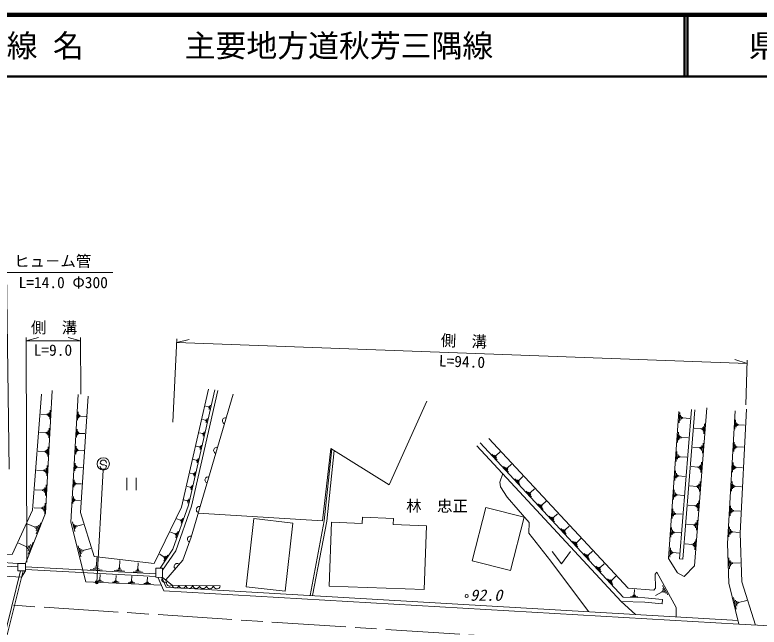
# Model space of a CAD drawing. Units: millimetres at full size, sheet at 1:1000; details may follow other scales. Extents: x 40000 to 680000, y 20000 to 380000.
# Drawn here: x 189201 to 309841, y 280758 to 380000 of the extents above; entities that cross this region are included whole.
import ezdxf
from ezdxf.enums import TextEntityAlignment as Align

# ---------------------------------------------------------------- set-up
doc = ezdxf.new("R2010")
doc.units = ezdxf.units.MM
doc.header["$LTSCALE"] = 1000
doc.header["$PDMODE"] = 32
doc.header["$PDSIZE"] = 500
doc.linetypes.add('CHAIN', pattern=[18.5, 12, -1.5, 3.5, -1.5])
for name, color, linetype, lineweight in [('M-BGD', 7, 'Continuous', 13), ('M-BMK', 2, 'CHAIN', 13), ('M-TTL', 2, 'Continuous', 140), ('M-TTL-LINE', 7, 'Continuous', 50), ('M-TTL-TXT', 7, 'Continuous', 13)]:
    doc.layers.add(name, color=color, linetype=linetype, lineweight=lineweight)
doc.styles.add('@ＭＳ ゴシック', font='')
doc.styles.add('ＭＳ ゴシック', font='')
doc.styles.get('@ＭＳ ゴシック').set_extended_font_data('@MS Gothic')
doc.styles.get('ＭＳ ゴシック').set_extended_font_data('MS Gothic')

msp = doc.modelspace()

# ---------------------------------------------------------------- linework, layer by layer
at = {"layer": 'M-BGD'}
for p, q in [((191032, 327704), (191121, 291286)), ((191034, 327171), (193034, 327709)), ((191034, 327171), (199831, 327171)), ((199831, 327171), (197831, 327709)), ((199829, 327723), (199865, 318522)), ((215454, 327475), (214822, 313977)), ((215427, 326900), (217445, 327365)), ((215427, 326900), (307903, 323502)), ((307903, 323502), (305924, 324114)), ((307665, 316812), (307922, 324025)), ((220586, 316449), (220101, 316559)), ((220596, 316492), (220577, 316405)), ((220675, 316520), (220636, 316346)), ((220765, 316591), (220686, 316244)), ((220873, 316748), (220716, 316055)), ((194454, 315218), (193430, 315274)), ((194459, 315309), (194449, 315126)), ((194611, 315393), (194591, 315027)), ((194767, 315568), (194727, 314836)), ((194933, 315926), (194854, 314462)), ((199368, 314316), (199442, 315640)), ((199519, 314640), (199556, 315302)), ((199661, 314798), (199679, 315129)), ((199798, 314873), (199807, 315039)), ((199802, 314956), (200729, 314904)), ((296858, 313853), (296978, 315538)), ((298868, 316022), (296947, 291816)), ((297056, 314263), (297116, 315105)), ((297240, 314461), (297270, 314882)), ((299416, 315979), (297496, 291772)), ((220095, 314293), (219606, 314404)), ((220105, 314336), (220085, 314249)), ((220185, 314364), (220145, 314189)), ((220274, 314436), (220195, 314086)), ((220384, 314594), (220225, 313896)), ((297416, 314554), (297431, 314765)), ((297423, 314660), (298602, 314576)), ((301008, 313696), (300883, 312081)), ((305923, 312820), (306012, 314338)), ((306097, 313190), (306142, 313949)), ((306260, 313371), (306282, 313751)), ((194600, 312624), (194559, 311858)), ((194774, 312998), (194691, 311467)), ((199213, 311546), (199286, 312836)), ((199361, 311861), (199397, 312506)), ((300461, 312926), (299331, 313013)), ((300469, 313027), (300454, 312825)), ((300638, 313115), (300607, 312711)), ((300815, 313304), (300753, 312497)), ((306418, 313457), (306429, 313647)), ((306423, 313552), (307486, 313490)), ((194273, 312257), (193201, 312316)), ((194278, 312353), (194268, 312162)), ((194437, 312440), (194416, 312058)), ((199499, 312015), (199517, 312337)), ((199632, 312088), (199641, 312250)), ((199637, 312169), (200540, 312119)), ((219602, 312132), (219110, 312244)), ((219612, 312176), (219592, 312088)), ((219693, 312204), (219653, 312028)), ((219783, 312276), (219703, 311924)), ((219893, 312435), (219733, 311732)), ((296633, 310710), (296752, 312370)), ((296829, 311113), (296888, 311943)), ((297010, 311309), (297039, 311724)), ((297183, 311401), (297198, 311608)), ((297190, 311504), (298352, 311422)), ((199061, 308808), (199131, 310065)), ((219109, 309966), (218613, 310079)), ((219291, 310111), (219210, 309757)), ((219402, 310272), (219241, 309564)), ((300574, 310196), (300512, 309386)), ((300768, 310589), (300643, 308968)), ((305721, 309222), (305811, 310762)), ((305898, 309598), (305943, 310368)), ((306063, 309781), (306086, 310166)), ((306223, 309869), (306234, 310061)), ((194088, 309230), (192968, 309290)), ((194093, 309330), (194083, 309130)), ((194259, 309421), (194237, 309021)), ((194430, 309612), (194386, 308812)), ((194611, 310004), (194525, 308403)), ((199204, 309115), (199239, 309744)), ((199338, 309265), (199356, 309580)), ((199468, 309337), (199477, 309494)), ((199473, 309415), (200352, 309366)), ((219119, 310010), (219099, 309922)), ((219200, 310038), (219159, 309861)), ((267217, 308569), (267842, 309148)), ((296411, 307592), (296528, 309226)), ((300219, 309816), (299084, 309904)), ((300227, 309917), (300211, 309715)), ((300397, 310006), (300365, 309601)), ((306228, 309965), (307306, 309902)), ((218614, 307795), (218115, 307909)), ((218624, 307840), (218604, 307751)), ((218706, 307868), (218665, 307690)), ((218797, 307941), (218716, 307585)), ((218909, 308103), (218747, 307390)), ((267364, 307875), (266536, 308766)), ((267246, 308180), (266832, 308626)), ((267232, 308374), (267025, 308597)), ((267269, 308513), (267166, 308624)), ((296604, 307989), (296662, 308806)), ((296782, 308181), (296811, 308590)), ((296952, 308272), (296967, 308476)), ((296960, 308374), (298104, 308292)), ((194255, 306532), (194210, 305697)), ((194445, 306941), (194354, 305270)), ((198910, 306104), (198978, 307327)), ((199049, 306403), (199083, 307015)), ((199180, 306549), (199197, 306855)), ((199306, 306619), (199315, 306772)), ((199311, 306695), (200167, 306647)), ((203136, 307225), (203036, 307343)), ((203381, 307086), (203136, 307225)), ((203681, 307083), (203381, 307086)), ((203927, 306972), (203681, 307083)), ((204032, 306835), (203927, 306972)), ((269218, 305876), (268386, 306773)), ((269100, 306183), (268684, 306632)), ((269085, 306379), (268877, 306603)), ((269123, 306518), (269019, 306630)), ((269071, 306574), (269699, 307156)), ((299976, 306700), (298837, 306788)), ((299984, 306801), (299968, 306598)), ((300155, 306890), (300123, 306484)), ((300333, 307081), (300270, 306268)), ((300527, 307475), (300401, 305848)), ((305541, 305869), (305633, 307431)), ((305720, 306250), (305766, 307031)), ((305888, 306436), (305911, 306827)), ((306050, 306525), (306061, 306720)), ((306056, 306622), (307149, 306558)), ((193899, 306133), (192729, 306196)), ((193904, 306237), (193893, 306028)), ((194077, 306333), (194054, 305915)), ((203487, 306215), (202475, 288026)), ((218118, 305620), (217616, 305734)), ((218128, 305665), (218108, 305575)), ((218210, 305693), (218170, 305514)), ((218303, 305767), (218221, 305408)), ((218415, 305930), (218252, 305212)), ((296190, 304498), (296305, 306108)), ((296380, 304889), (296437, 305694)), ((296555, 305079), (296584, 305481)), ((296724, 305168), (296738, 305369)), ((296731, 305268), (297858, 305188)), ((198760, 303432), (198827, 304623)), ((198896, 303723), (198929, 304319)), ((199023, 303866), (199040, 304163)), ((199146, 303933), (199155, 304082)), ((207335, 304939), (207335, 302939)), ((208835, 302939), (208835, 304939)), ((271077, 303872), (270241, 304774)), ((270958, 304181), (270540, 304632)), ((270944, 304378), (270735, 304603)), ((270982, 304518), (270877, 304630)), ((270930, 304574), (271561, 305160)), ((300286, 304356), (300160, 302723)), ((305360, 302776), (305453, 304360)), ((193705, 302966), (192485, 303032)), ((193711, 303075), (193699, 302857)), ((193891, 303174), (193867, 302738)), ((194077, 303382), (194030, 302511)), ((194275, 303809), (194180, 302066)), ((199151, 304008), (199984, 303961)), ((217621, 303440), (217115, 303555)), ((217631, 303485), (217611, 303395)), ((217714, 303514), (217673, 303333)), ((217807, 303588), (217725, 303226)), ((217920, 303752), (217756, 303029)), ((272793, 302569), (273428, 303158)), ((295971, 301428), (296085, 303014)), ((299733, 303577), (298590, 303666)), ((299741, 303679), (299725, 303475)), ((299912, 303769), (299880, 303361)), ((300091, 303960), (300028, 303144)), ((305542, 303162), (305588, 303955)), ((305712, 303351), (305735, 303747)), ((305876, 303441), (305888, 303639)), ((305882, 303540), (306991, 303475)), ((198613, 300793), (198678, 301951)), ((198745, 301076), (198777, 301655)), ((272941, 301863), (272100, 302770)), ((272822, 302174), (272401, 302627)), ((272807, 302371), (272597, 302598)), ((272845, 302512), (272740, 302626)), ((296158, 301814), (296215, 302606)), ((296331, 302000), (296359, 302397)), ((296497, 302088), (296511, 302286)), ((296504, 302187), (297613, 302108)), ((193931, 300444), (193884, 299572)), ((194129, 300870), (194034, 299127)), ((198869, 301214), (198885, 301504)), ((198989, 301280), (198997, 301425)), ((198993, 301353), (199803, 301307)), ((217123, 301255), (216614, 301370)), ((217133, 301300), (217113, 301209)), ((217217, 301329), (217175, 301147)), ((217310, 301403), (217227, 301040)), ((217424, 301569), (217259, 300841)), ((274810, 299849), (273964, 300761)), ((274690, 300161), (274267, 300618)), ((274675, 300360), (274464, 300588)), ((274714, 300502), (274608, 300616)), ((274661, 300559), (275299, 301151)), ((299489, 300449), (298341, 300538)), ((299497, 300551), (299481, 300346)), ((299669, 300641), (299637, 300231)), ((299849, 300833), (299785, 300014)), ((300044, 301231), (299917, 299591)), ((305129, 298819), (305224, 300426)), ((193559, 300027), (192339, 300093)), ((193565, 300136), (193553, 299918)), ((193745, 300235), (193721, 299800)), ((265564, 300158), (263331, 291528)), ((265564, 300158), (271758, 298555)), ((295754, 298383), (295866, 299944)), ((295938, 298763), (295994, 299543)), ((296108, 298947), (296136, 299337)), ((296271, 299033), (296285, 299228)), ((305314, 299211), (305361, 300015)), ((305486, 299403), (305510, 299804)), ((305653, 299494), (305665, 299695)), ((305659, 299594), (306783, 299528)), ((216046, 298111), (215451, 298320)), ((216064, 298164), (216027, 298057)), ((216168, 298187), (216093, 297974)), ((216291, 298263), (216141, 297838)), ((216451, 298445), (216151, 297596)), ((227908, 298339), (226667, 287288)), ((234254, 297626), (227908, 298339)), ((245529, 298580), (245490, 297562)), ((245529, 298580), (250570, 298389)), ((250570, 298389), (250532, 297371)), ((271758, 298555), (269525, 289926)), ((276684, 297829), (275833, 298747)), ((276563, 298144), (276137, 298602)), ((276548, 298344), (276335, 298573)), ((276587, 298486), (276480, 298601)), ((276534, 298543), (277176, 299139)), ((296278, 299131), (297371, 299053)), ((299802, 298099), (299675, 296453)), ((192490, 296981), (191217, 297490)), ((192535, 297094), (192444, 296867)), ((192762, 297135), (192580, 296680)), ((193399, 297671), (192671, 295853)), ((193035, 297289), (192671, 296380)), ((198917, 296232), (198529, 297803)), ((198977, 296663), (198783, 297449)), ((199086, 296899), (198989, 297291)), ((199219, 297036), (199170, 297232)), ((199194, 297134), (200294, 297405)), ((234254, 297626), (233012, 286575)), ((240545, 297749), (240153, 287414)), ((240545, 297749), (245490, 297562)), ((250532, 297371), (255947, 297166)), ((255947, 297166), (255556, 286831)), ((278411, 296523), (279057, 297122)), ((295539, 295362), (295648, 296899)), ((299245, 297314), (298093, 297403)), ((299253, 297417), (299237, 297211)), ((299425, 297507), (299393, 297096)), ((299606, 297700), (299542, 296877)), ((304946, 295399), (305041, 297029)), ((215173, 295873), (214407, 296143)), ((215197, 295941), (215149, 295804)), ((215331, 295971), (215234, 295697)), ((215488, 296069), (215295, 295522)), ((215694, 296304), (215308, 295210)), ((278562, 295805), (277707, 296727)), ((278441, 296121), (278013, 296582)), ((278426, 296322), (278212, 296553)), ((278465, 296465), (278358, 296580)), ((295720, 295736), (295775, 296504)), ((295887, 295917), (295915, 296301)), ((296048, 296002), (296062, 296194)), ((296055, 296098), (297131, 296021)), ((305132, 295797), (305180, 296612)), ((305307, 295991), (305331, 296399)), ((305476, 296084), (305488, 296287)), ((305482, 296186), (306623, 296119)), ((119348, 295036), (189674, 291082)), ((192143, 294537), (191354, 292567)), ((280446, 293775), (279585, 294703)), ((280323, 294093), (279893, 294557)), ((280308, 294295), (280093, 294527)), ((280347, 294439), (280240, 294555)), ((280294, 294497), (280943, 295100)), ((299181, 294367), (299149, 293954)), ((299362, 294561), (299298, 293735)), ((299559, 294961), (299432, 293309)), ((191157, 293789), (189778, 294342)), ((191207, 293912), (191108, 293666)), ((191453, 293956), (191256, 293464)), ((191749, 294124), (191354, 293138)), ((199896, 292132), (199447, 293950)), ((199965, 292631), (199741, 293540)), ((200091, 292903), (199979, 293358)), ((200245, 293062), (200189, 293289)), ((200217, 293175), (201490, 293489)), ((295355, 292097), (295464, 293634)), ((295536, 292470), (295591, 293239)), ((299000, 294173), (297844, 294263)), ((299008, 294276), (298992, 294070)), ((202408, 290637), (202485, 292020)), ((213373, 292122), (212697, 292578)), ((213414, 292183), (213333, 292062)), ((213989, 292410), (213338, 291443)), ((213552, 292178), (213389, 291936)), ((213730, 292234), (213404, 291750)), ((276281, 293006), (277781, 291006)), ((277781, 291006), (279281, 293006)), ((282334, 291740), (281468, 292673)), ((282211, 292060), (281778, 292526)), ((282196, 292263), (281979, 292496)), ((282235, 292408), (282127, 292524)), ((282181, 292466), (282834, 293072)), ((295703, 292651), (295731, 293035)), ((295864, 292736), (295878, 292928)), ((295871, 292832), (296947, 292756)), ((305020, 290199), (304951, 292002)), ((189674, 291091), (189662, 289899)), ((189674, 291091), (190919, 291078)), ((190919, 291078), (190906, 289886)), ((206142, 290369), (206207, 291547)), ((209136, 290148), (209194, 291198)), ((263331, 291528), (269525, 289926)), ((284073, 290430), (284730, 291039)), ((296947, 291816), (297496, 291772)), ((305183, 290657), (305148, 291558)), ((305355, 290889), (305337, 291340)), ((305530, 291009), (305522, 291234)), ((305526, 291121), (306788, 291169)), ((190120, 289894), (187158, 277945)), ((190531, 289890), (187568, 277937)), ((189662, 289899), (190906, 289886)), ((190909, 290101), (212038, 288936)), ((190913, 290551), (212042, 289387)), ((203364, 289990), (201388, 290098)), ((202881, 290214), (201893, 290269)), ((202645, 290426), (202151, 290453)), ((202532, 290630), (202285, 290643)), ((206956, 289817), (205273, 289910)), ((206545, 290009), (205703, 290055)), ((206344, 290189), (205923, 290212)), ((206248, 290363), (206037, 290375)), ((209861, 289657), (208362, 289740)), ((209494, 289828), (208745, 289869)), ((209315, 289988), (208940, 290009)), ((209230, 290143), (209042, 290153)), ((212051, 290319), (212037, 288836)), ((212051, 290319), (213140, 290309)), ((213140, 290309), (213126, 288826)), ((284227, 289700), (283357, 290638)), ((284103, 290021), (283668, 290490)), ((284088, 290226), (283870, 290460)), ((284127, 290371), (284019, 290489)), ((203104, 288375), (202822, 288387)), ((203038, 288491), (202897, 288497)), ((202968, 288494), (203002, 289284)), ((205632, 288370), (205494, 288376)), ((205563, 288373), (205596, 289141)), ((208127, 288254), (208159, 289000)), ((210660, 288136), (210691, 288860)), ((212037, 288836), (213126, 288826)), ((286125, 287654), (285250, 288598)), ((286000, 287978), (285563, 288449)), ((285985, 288183), (285766, 288419)), ((286025, 288330), (285915, 288447)), ((285970, 288389), (286630, 289001)), ((200687, 288102), (212940, 287577)), ((203518, 288131), (202389, 288180)), ((203240, 288256), (202676, 288280)), ((206097, 288021), (205000, 288068)), ((205828, 288142), (205279, 288166)), ((205695, 288258), (205421, 288269)), ((208646, 287911), (207580, 287957)), ((208384, 288029), (207851, 288052)), ((208255, 288142), (207989, 288153)), ((208193, 288251), (208060, 288257)), ((211164, 287804), (210129, 287848)), ((210909, 287918), (210392, 287940)), ((210784, 288027), (210526, 288038)), ((210724, 288133), (210595, 288139)), ((233012, 286575), (226667, 287288)), ((240153, 287414), (255556, 286831)), ((294172, 287520), (295028, 285990)), ((289735, 285925), (289448, 285935)), ((289667, 286042), (289524, 286047)), ((289595, 286045), (289622, 286849)), ((294141, 286498), (293070, 285900)), ((294088, 286594), (294194, 286403)), ((294187, 286775), (294401, 286393)), ((294233, 287052), (294661, 286287)), ((287504, 284918), (289810, 282821)), ((290158, 285681), (289010, 285719)), ((289875, 285806), (289301, 285824)), ((294173, 285222), (294107, 284526)), ((306146, 283642), (305678, 285566)), ((306221, 284170), (305987, 285132)), ((306355, 284457), (306238, 284938)), ((306518, 284624), (306460, 284865)), ((306489, 284745), (307836, 285072)), ((400987, 275760), (306574, 281246))]:
    msp.add_line(p, q, dxfattribs=at)
for points in [[(188275, 306353), (187825, 338231), (205085, 338231)], [(112707, 322576), (112327, 306494), (116605, 293067), (190276, 288858), (190906, 289886)], [(114339, 321096), (113338, 306666), (116964, 294619), (189668, 290531)], [(166950, 319216), (166193, 314693), (165306, 301688), (164817, 293770), (188782, 292523), (192081, 299741), (193527, 318492)], [(190919, 291078), (194175, 299205), (195255, 319091)], [(201106, 318221), (199818, 299320), (202075, 292182), (211796, 291044), (216195, 300216), (220587, 319347)], [(212757, 290312), (214819, 293374), (217335, 300500), (221593, 319239)], [(213137, 289982), (215269, 293147), (217816, 300361), (222081, 319128)], [(224603, 318515), (217783, 295324), (216419, 291632), (213654, 288401)], [(200687, 288102), (198295, 297795), (199450, 318477)], [(218934, 299237), (239064, 297995), (240438, 309737), (249898, 303846), (255963, 317382)], [(301362, 316324), (299379, 290687), (297675, 288946), (296602, 289580), (295141, 291889), (296841, 315728)], [(307789, 316099), (306757, 295981), (307054, 288082), (309235, 281091)], [(306574, 281246), (304958, 287891), (304713, 294298), (305975, 315835)], [(266010, 311332), (288635, 287071), (292762, 286769), (293028, 287095), (293004, 289322), (293255, 289669)], [(264087, 310156), (287504, 284918), (291295, 284793), (294107, 284526)], [(264601, 310632), (287819, 285608), (291339, 285492), (294173, 285222)], [(237057, 285885), (239357, 297996), (240605, 309633)], [(237460, 285862), (239753, 297937), (240982, 309398)], [(268277, 305641), (267798, 304238), (267935, 303485), (268990, 301841), (272555, 297721), (272516, 295996), (276105, 291453), (282198, 283263)], [(296370, 282440), (296370, 283944), (293255, 289669)], [(212390, 288833), (213341, 286662), (306574, 281246)], [(213048, 288827), (213743, 287240), (306426, 281856)], [(213126, 288826), (214675, 287580), (222496, 287452)]]:
    msp.add_lwpolyline(points, dxfattribs=at)
for centre, radius in [((203535, 307214), 1000), ((202475, 288026), 250), ((202475, 288026), 200), ((202475, 288026), 150), ((202475, 288026), 100), ((202475, 288026), 50), ((202475, 288026), 20), ((262428, 285799), 250)]:
    msp.add_circle(centre, radius, dxfattribs=at)
for centre, radius, start, end in [((223333, 314198), 500, 73.6141, 253.6141), ((221923, 309401), 500, 73.6141, 253.6141), ((203536, 307339), 500, 359.55488, 179.55488), ((203532, 306839), 500, 179.55488, 359.55488), ((220512, 304604), 500, 73.6141, 253.6141), ((219102, 299807), 500, 73.6141, 253.6141), ((217670, 295017), 500, 69.71807, 249.71807), ((215515, 290575), 500, 49.44488, 229.44488), ((213511, 288512), 497, 140.85974, 321.54755), ((214286, 287889), 497, 140.85974, 321.54755), ((215235, 287633), 562, 185.40588, 352.71574), ((216352, 287615), 562, 185.40588, 352.71574), ((217469, 287597), 562, 185.40588, 352.71574), ((218587, 287578), 562, 185.40588, 352.71574), ((219704, 287560), 562, 185.40588, 352.71574), ((220821, 287542), 562, 185.40588, 352.71574), ((221938, 287523), 562, 185.40588, 352.71574)]:
    msp.add_arc(centre, radius, start, end, dxfattribs=at)
msp.add_point((202475, 288026), dxfattribs=at)
at = {"layer": 'M-BMK'}
msp.add_lwpolyline([(75692, 291973), (175486, 285168), (275452, 278703), (398611, 271541)], dxfattribs=at)
at = {"layer": 'M-TTL'}
msp.add_line((680000, 380000), (40000, 380000), dxfattribs=at)
at = {"layer": 'M-TTL-LINE'}
for p, q in [((297750, 380000), (297750, 370000)), ((298250, 380000), (298250, 370000)), ((40000, 370000), (680000, 370000))]:
    msp.add_line(p, q, dxfattribs=at)

# ---------------------------------------------------------------- texts
at = {"layer": 'M-BGD', "style": 'ＭＳ ゴシック'}
msp.add_text('ヒュ－ム管', height=1833, dxfattribs=at).set_placement((189085, 338622), align=Align.BOTTOM_LEFT)
at = {"layer": 'M-BGD'}
for s, style, p in [('L=14.0 Φ300', 'ＭＳ ゴシック', (197038, 337536)), ('L=9.0', '@ＭＳ ゴシック', (195364, 326574))]:
    msp.add_text(s, height=1833, dxfattribs=dict(at, style=style)).set_placement(p, align=Align.TOP_CENTER)
at = {"layer": 'M-BGD', "style": 'ＭＳ ゴシック'}
msp.add_text('側\u3000溝', height=1833, dxfattribs=at).set_placement((195549, 327846), align=Align.BOTTOM_CENTER)
msp.add_text('側\u3000溝', height=1833, rotation=357.896, dxfattribs=at).set_placement((261931, 325667), align=Align.BOTTOM_CENTER)
at = {"layer": 'M-BGD', "style": '@ＭＳ ゴシック'}
msp.add_text('L=94.0', height=1833, rotation=357.896, dxfattribs=at).set_placement((261714, 324720), align=Align.TOP_CENTER)
at = {"layer": 'M-BGD', "style": 'ＭＳ ゴシック'}
msp.add_text('林\u3000忠正', height=1833, dxfattribs=at).set_placement((257632, 300395), align=Align.MIDDLE_CENTER)
at = {"layer": 'M-BGD', "style": 'ＭＳ ゴシック', "oblique": 15, "width": 1.05}
msp.add_text('92.0', height=1833, dxfattribs=at).set_placement((265587, 285938), align=Align.MIDDLE_CENTER)
at = {"layer": 'M-TTL-TXT', "style": 'ＭＳ ゴシック'}
for s, p in [('路 線 名', (180380, 375000)), ('主要地方道秋芳三隅線', (216734, 375000))]:
    msp.add_text(s, height=3666, dxfattribs=at).set_placement(p, align=Align.MIDDLE_LEFT)
msp.add_text('県\u3000名', height=3666, dxfattribs=at).set_placement((315625, 375000), align=Align.MIDDLE_CENTER)

doc.saveas('drawing.dxf')
